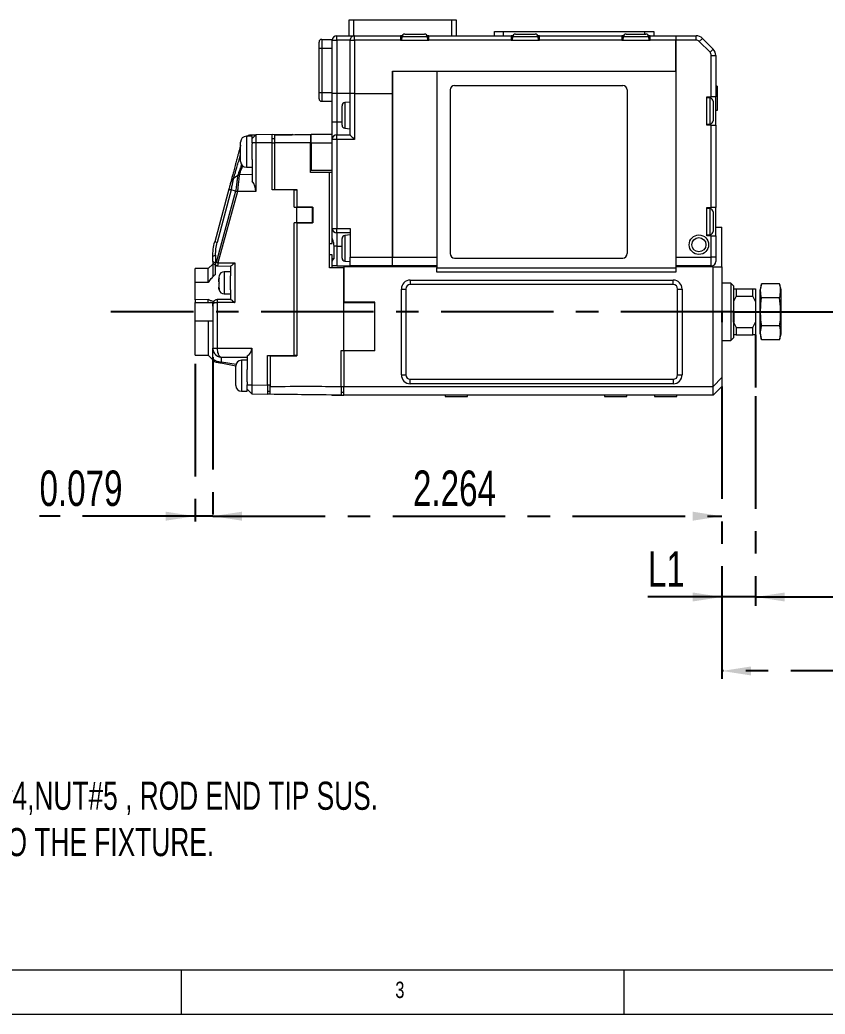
# Model space of a CAD drawing. Header units: inches. Extents: x 0.2 to 16.3, y 0.2 to 11.5.
# Drawn here: x 3.613 to 7.193, y 0.197 to 4.619 of the extents above; entities that cross this region are included whole.
import ezdxf

# ---------------------------------------------------------------- set-up
doc = ezdxf.new("R2010")
doc.units = ezdxf.units.IN
doc.header["$MEASUREMENT"] = 0
doc.linetypes.add('CENTERX2', pattern=[0.8, 0.5, -0.1, 0.1, -0.1])
doc.layers.add('CENTER_LINE', color=7, linetype='CENTERX2')
doc.layers.add('DIMENSION', color=7, linetype='Continuous')
doc.styles.add('SLDTEXTSTYLE0', font='TXT', dxfattribs={"width": 0.7})
doc.styles.add('SLDTEXTSTYLE1', font='TXT', dxfattribs={"width": 0.75})
doc.dimstyles.new('SLDDIMSTYLE0', dxfattribs={"dimtxt": 0.15748, "dimasz": 0.13, "dimexe": 0, "dimexo": 0.0625, "dimgap": 0.03937, "dimtad": 1, "dimdec": 3, "dimrnd": 1e-09, "dimzin": 12, "dimdsep": 46, "dimtxsty": 'SLDTEXTSTYLE0', "dimsah": 1, "dimcen": 0.09, "dimadec": 0, "dimazin": 3, "dimtfac": 1, "dimtdec": 3, "dimtofl": 0, "dimtmove": 0, "dimatfit": 3, "dimfxl": 1, "dimfrac": 2, "dimtolj": 1, "dimtzin": 12, "dimarcsym": 0})
doc.dimstyles.new('SLDDIMSTYLE2', dxfattribs={"dimtxt": 0.15748, "dimasz": 0.13, "dimexe": 0, "dimexo": 0.0625, "dimgap": 0.03937, "dimtad": 1, "dimdec": 3, "dimrnd": 1e-09, "dimdsep": 46, "dimtxsty": 'SLDTEXTSTYLE0', "dimsah": 1, "dimcen": 0.09, "dimadec": 0, "dimazin": 2, "dimtfac": 1, "dimtdec": 3, "dimtmove": 0, "dimatfit": 0, "dimfxl": 1, "dimfrac": 2, "dimtolj": 1, "dimtzin": 12, "dimarcsym": 0})
doc.dimstyles.new('SLDDIMSTYLE4', dxfattribs={"dimtxt": 0.15748, "dimasz": 0.13, "dimexe": 0, "dimexo": 0.0625, "dimgap": 0.03937, "dimtad": 1, "dimdec": 3, "dimrnd": 1e-09, "dimzin": 12, "dimdsep": 46, "dimtxsty": 'SLDTEXTSTYLE0', "dimsah": 1, "dimcen": 0.09, "dimadec": 0, "dimazin": 3, "dimtfac": 1, "dimtdec": 3, "dimtmove": 0, "dimatfit": 0, "dimfxl": 1, "dimfrac": 2, "dimtolj": 1, "dimtzin": 12, "dimarcsym": 0})

# ---------------------------------------------------------------- blocks, each defined once
blk = doc.blocks.new('SW_NOTE_0_1')
at = {"layer": 'CENTER_LINE', "color": 0, "char_height": 0.125, "attachment_point": 1, "style": 'SLDTEXTSTYLE0'}
for s, insert in [('NOTE#2:', (0, 0.1611)), ('1. ACCESSORY PART :  SCREW#4, HINGE, NUT#4,NUT#5 , ROD END TIP SUS.', (0, -0.0449)), ('2. ACCESSORY IS THE PARTS TO CONNECTE TO THE FIXTURE.', (0, -0.2509)), ('3. UNSPECIFIED TOLERANCES ARE +/-0.007inch', (0, -0.457))]:
    blk.add_mtext(s, dxfattribs=dict(at, insert=insert))
blk = doc.blocks.new('_D_22')
at = {"layer": 'CENTER_LINE'}
for p, q in [((6.884, 2.9447), (6.884, 2.0126)), ((8.3407, 2.9447), (8.3407, 2.0126)), ((6.884, 2.052), (8.3407, 2.052))]:
    blk.add_line(p, q, dxfattribs=at)
for points in [[(6.884, 2.052), (7.014, 2.032), (7.014, 2.072)], [(8.3407, 2.052), (8.2107, 2.072), (8.2107, 2.032)]]:
    blk.add_solid(points, dxfattribs=at)
at = {"layer": 'CENTER_LINE', "insert": (7.5098, 2.255), "char_height": 0.15748, "attachment_point": 1, "style": 'SLDTEXTSTYLE0'}
blk.add_mtext('L3', dxfattribs=at)
blk = doc.blocks.new('_D_23')
at = {"layer": 'CENTER_LINE'}
for p, q in [((6.7344, 2.9884), (6.7344, 2.0126)), ((6.884, 2.9447), (6.884, 2.0126)), ((6.7344, 2.052), (6.4052, 2.052)), ((6.884, 2.052), (6.7344, 2.052)), ((6.884, 2.052), (7.134, 2.052))]:
    blk.add_line(p, q, dxfattribs=at)
for points in [[(6.7344, 2.052), (6.6044, 2.072), (6.6044, 2.032)], [(6.884, 2.052), (7.014, 2.032), (7.014, 2.072)]]:
    blk.add_solid(points, dxfattribs=at)
at = {"layer": 'CENTER_LINE', "insert": (6.4052, 2.255), "char_height": 0.15748, "attachment_point": 1, "style": 'SLDTEXTSTYLE0'}
blk.add_mtext('L1', dxfattribs=at)
blk = doc.blocks.new('_D_24')
at = {"layer": 'CENTER_LINE'}
for p, q in [((6.7344, 2.9884), (6.7344, 1.6836)), ((8.3407, 2.9447), (8.3407, 1.6836)), ((8.3407, 1.723), (6.7344, 1.723))]:
    blk.add_line(p, q, dxfattribs=at)
for points in [[(6.7344, 1.723), (6.8644, 1.703), (6.8644, 1.743)], [(8.3407, 1.723), (8.2107, 1.743), (8.2107, 1.703)]]:
    blk.add_solid(points, dxfattribs=at)
at = {"layer": 'CENTER_LINE', "insert": (7.435, 1.926), "char_height": 0.15748, "attachment_point": 1, "style": 'SLDTEXTSTYLE0'}
blk.add_mtext('L2', dxfattribs=at)
blk = doc.blocks.new('_D_25')
at = {"layer": 'CENTER_LINE'}
for p, q in [((4.4706, 3.1188), (4.4706, 2.372)), ((4.3919, 3.0884), (4.3919, 2.372)), ((4.3919, 2.4114), (3.7005, 2.4114)), ((4.4706, 2.4114), (4.3919, 2.4114)), ((4.4706, 2.4114), (4.7206, 2.4114))]:
    blk.add_line(p, q, dxfattribs=at)
for points in [[(4.3919, 2.4114), (4.2619, 2.4314), (4.2619, 2.3914)], [(4.4706, 2.4114), (4.6006, 2.3914), (4.6006, 2.4314)]]:
    blk.add_solid(points, dxfattribs=at)
at = {"layer": 'CENTER_LINE', "insert": (3.7005, 2.6144), "char_height": 0.15748, "attachment_point": 1, "style": 'SLDTEXTSTYLE0'}
blk.add_mtext('0.079', dxfattribs=at)
blk = doc.blocks.new('_D_26')
at = {"layer": 'CENTER_LINE'}
for p, q in [((4.4706, 3.1188), (4.4706, 2.372)), ((6.7344, 2.9884), (6.7344, 2.372)), ((4.4706, 2.4114), (6.7344, 2.4114))]:
    blk.add_line(p, q, dxfattribs=at)
for points in [[(4.4706, 2.4114), (4.6006, 2.3914), (4.6006, 2.4314)], [(6.7344, 2.4114), (6.6044, 2.4314), (6.6044, 2.3914)]]:
    blk.add_solid(points, dxfattribs=at)
at = {"layer": 'CENTER_LINE', "insert": (5.361, 2.6144), "char_height": 0.15748, "attachment_point": 1, "style": 'SLDTEXTSTYLE0'}
blk.add_mtext('2.264', dxfattribs=at)

msp = doc.modelspace()

# ---------------------------------------------------------------- linework, layer by layer
at = {"color": 7, "linetype": 'Continuous', "lineweight": 18}
for p, q in [((5.0769, 4.5478), (5.0769, 4.6187)), ((5.0769, 4.6187), (5.0966, 4.6187)), ((5.0966, 4.6187), (5.0966, 4.5478)), ((5.0966, 4.6187), (5.5336, 4.6187)), ((5.5336, 4.5478), (5.5336, 4.6187)), ((5.5336, 4.6187), (5.5533, 4.6187)), ((5.5533, 4.6187), (5.5533, 4.5478)), ((5.3249, 4.5557), (5.392, 4.5557)), ((5.392, 4.5557), (5.4116, 4.5557)), ((5.7226, 4.5478), (5.7226, 4.5675)), ((5.7226, 4.5675), (5.762, 4.5675)), ((5.762, 4.5675), (5.762, 4.5478)), ((5.762, 4.5675), (6.3919, 4.5675)), ((5.8171, 4.5557), (5.8841, 4.5557)), ((5.8841, 4.5557), (5.9037, 4.5557)), ((6.3092, 4.5557), (6.3762, 4.5557)), ((6.3762, 4.5557), (6.3958, 4.5557)), ((6.3919, 4.5675), (6.4312, 4.5675)), ((6.4312, 4.5675), (6.4312, 4.5478)), ((4.9431, 4.4927), (4.9431, 4.5203)), ((4.9549, 4.5321), (4.9549, 4.4927)), ((4.9549, 4.5321), (5.0021, 4.5321)), ((5.0021, 4.5281), (5.0021, 4.5321)), ((5.0021, 4.5281), (5.0218, 4.5281)), ((5.0021, 4.2919), (5.0021, 4.5281)), ((5.0218, 4.5281), (5.0218, 4.5478)), ((5.0218, 4.5478), (5.1005, 4.5478)), ((5.0809, 4.5281), (5.0218, 4.5281)), ((5.0218, 4.5281), (5.0218, 4.2919)), ((5.0809, 4.5281), (5.1005, 4.5281)), ((5.0809, 4.2919), (5.0809, 4.5281)), ((5.1005, 4.5281), (5.1005, 4.5478)), ((5.1005, 4.5478), (5.3053, 4.5478)), ((5.1005, 4.5281), (5.1005, 4.2919)), ((5.3053, 4.5281), (5.1005, 4.5281)), ((5.3053, 4.5478), (5.3053, 4.5281)), ((5.3125, 4.5478), (5.3053, 4.5478)), ((5.3053, 4.5281), (5.4312, 4.5281)), ((5.3112, 4.5431), (5.3099, 4.5281)), ((5.4312, 4.5478), (5.424, 4.5478)), ((5.4266, 4.5281), (5.4253, 4.5431)), ((5.4312, 4.5281), (5.4312, 4.5478)), ((5.4312, 4.5478), (5.7974, 4.5478)), ((5.7974, 4.5281), (5.4312, 4.5281)), ((5.7974, 4.5478), (5.7974, 4.5281)), ((5.8046, 4.5478), (5.7974, 4.5478)), ((5.7974, 4.5281), (5.9234, 4.5281)), ((5.8033, 4.5431), (5.802, 4.5281)), ((5.9234, 4.5478), (5.9162, 4.5478)), ((5.9187, 4.5281), (5.9174, 4.5431)), ((5.9234, 4.5281), (5.9234, 4.5478)), ((5.9234, 4.5478), (6.2895, 4.5478)), ((6.2895, 4.5281), (5.9234, 4.5281)), ((6.2895, 4.5478), (6.2895, 4.5281)), ((6.2967, 4.5478), (6.2895, 4.5478)), ((6.2895, 4.5281), (6.4155, 4.5281)), ((6.2955, 4.5431), (6.2941, 4.5281)), ((6.4155, 4.5478), (6.4083, 4.5478)), ((6.4109, 4.5281), (6.4096, 4.5431)), ((6.4155, 4.5281), (6.4155, 4.5478)), ((6.4155, 4.5478), (6.5297, 4.5478)), ((6.5297, 4.5281), (6.4155, 4.5281)), ((6.5297, 4.5478), (6.5297, 4.5281)), ((6.5297, 4.5478), (6.6197, 4.5478)), ((6.5297, 4.3903), (6.5297, 4.5281)), ((6.5297, 4.5281), (6.5297, 3.5636)), ((6.6197, 4.5281), (6.5297, 4.5281)), ((6.6197, 4.5281), (6.6197, 4.5478)), ((6.6336, 4.5224), (6.6475, 4.5363)), ((6.6814, 4.4746), (6.6336, 4.5224)), ((6.6475, 4.5363), (6.6461, 4.5377)), ((6.6475, 4.5363), (6.6953, 4.4885)), ((4.9431, 4.4927), (4.9549, 4.4927)), ((4.9431, 4.2959), (4.9431, 4.4927)), ((4.9549, 4.4927), (5.0021, 4.4927)), ((4.9549, 4.4927), (4.9549, 4.2959)), ((6.6814, 4.4746), (6.6953, 4.4885)), ((6.6872, 4.2762), (6.6872, 4.4607)), ((6.6872, 4.4607), (6.7068, 4.4607)), ((6.7068, 4.4607), (6.7068, 4.2762)), ((5.2698, 4.3903), (6.5297, 4.3903)), ((5.2698, 4.2919), (5.2698, 4.3903)), ((5.2698, 4.3903), (5.4667, 4.3903)), ((5.2698, 4.3903), (5.2698, 3.5636)), ((5.4667, 4.3903), (5.4667, 3.5636)), ((5.4667, 4.3903), (6.5297, 4.3903)), ((5.4667, 4.3903), (5.4667, 3.5163)), ((6.5297, 4.3903), (6.5297, 3.5163)), ((4.9431, 4.2959), (4.9549, 4.2959)), ((4.9431, 4.2683), (4.9431, 4.2959)), ((4.9549, 4.2959), (5.0021, 4.2959)), ((4.9549, 4.2959), (4.9549, 4.2565)), ((5.0218, 4.2919), (5.0021, 4.2919)), ((5.0021, 4.1659), (5.0021, 4.2919)), ((5.0809, 4.2919), (5.0218, 4.2919)), ((5.0218, 4.2919), (5.0218, 4.1659)), ((5.1005, 4.2919), (5.0809, 4.2919)), ((5.0809, 4.1069), (5.0809, 4.2919)), ((5.1005, 4.2919), (5.2698, 4.2919)), ((5.1005, 4.2919), (5.1005, 4.0872)), ((5.2698, 3.5636), (5.2698, 4.2919)), ((5.5257, 4.3077), (5.5257, 3.5793)), ((5.5454, 4.3274), (6.2935, 4.3274)), ((6.3131, 4.3077), (6.3131, 3.5793)), ((6.7127, 4.3234), (6.7068, 4.3234)), ((6.7127, 4.3234), (6.7127, 4.2151)), ((4.9549, 4.2565), (5.0021, 4.2565)), ((5.0809, 4.2526), (5.058, 4.2506)), ((6.6675, 4.2762), (6.6872, 4.2762)), ((6.6675, 4.1502), (6.6675, 4.2762)), ((6.6824, 4.2702), (6.6675, 4.2715)), ((6.7068, 4.2762), (6.6872, 4.2762)), ((6.695, 4.2565), (6.695, 4.1966)), ((6.7068, 4.1502), (6.7068, 4.2762)), ((5.0454, 4.2161), (5.0454, 4.2368)), ((5.0454, 4.1502), (5.0454, 4.2161)), ((6.7127, 4.2151), (6.7068, 4.2151)), ((5.0021, 4.1659), (5.0218, 4.1659)), ((5.0021, 4.0872), (5.0021, 4.1659)), ((5.0218, 4.1659), (5.0218, 4.1069)), ((6.695, 4.1966), (6.695, 4.1699)), ((5.058, 4.1364), (5.0809, 4.1344)), ((6.6675, 4.1548), (6.6824, 4.1561)), ((6.6872, 4.1502), (6.6675, 4.1502)), ((6.6872, 3.784), (6.6872, 4.1502)), ((6.6872, 4.1502), (6.7068, 4.1502)), ((6.7068, 4.1502), (6.7068, 3.784)), ((4.5946, 3.9889), (4.5946, 4.0755)), ((4.6458, 4.1011), (4.6202, 4.1011)), ((4.63, 4.1048), (4.6251, 4.1011)), ((4.63, 4.1048), (4.6251, 4.1011)), ((4.6251, 4.1011), (4.6301, 4.1048)), ((4.6371, 4.1073), (4.6616, 4.1077)), ((4.6616, 4.1077), (4.6458, 4.0917)), ((4.6458, 4.0922), (4.6458, 4.101)), ((4.6458, 4.0715), (4.6458, 4.0917)), ((4.6616, 4.0715), (4.6458, 4.0715)), ((4.6458, 4.0715), (4.6458, 4.0669)), ((4.7344, 4.109), (4.6616, 4.1077)), ((4.6616, 4.1077), (4.6616, 4.0715)), ((4.6616, 4.0715), (4.6616, 3.855)), ((4.7344, 4.0715), (4.6616, 4.0715)), ((4.7344, 4.109), (4.8249, 4.1106)), ((4.7344, 4.0715), (4.7344, 4.109)), ((4.7462, 4.0895), (4.7344, 4.0895)), ((4.7344, 3.8628), (4.7344, 4.0715)), ((4.7344, 4.0715), (4.7462, 4.0715)), ((4.7462, 3.8648), (4.7462, 4.0715)), ((4.8249, 4.1106), (4.8249, 4.1081)), ((4.9057, 4.1091), (4.9076, 4.1091)), ((4.9076, 4.0715), (4.9057, 4.0715)), ((4.9057, 3.9397), (4.9057, 4.0715)), ((4.9076, 4.0714), (4.9076, 4.1108)), ((4.9076, 4.1108), (5.0021, 4.1108)), ((4.9076, 4.0714), (5.0021, 4.0714)), ((4.9076, 4.0714), (4.9076, 3.9494)), ((5.0218, 4.0872), (5.0021, 4.0872)), ((5.0021, 3.6915), (5.0021, 4.0872)), ((5.0218, 4.1069), (5.0809, 4.1069)), ((5.0218, 4.0872), (5.0218, 4.1069)), ((5.1005, 4.0872), (5.0218, 4.0872)), ((5.0218, 4.0872), (5.0218, 3.6915)), ((4.6458, 3.9975), (4.6458, 4.0669)), ((4.6458, 3.9975), (4.6458, 3.9011)), ((4.9057, 3.9928), (4.9076, 3.9928)), ((4.6202, 3.9633), (4.6458, 3.9633)), ((4.9903, 3.9397), (4.9057, 3.9397)), ((5.0021, 3.9494), (4.9076, 3.9494)), ((4.9903, 3.5164), (4.9903, 3.9397)), ((5.0021, 3.9397), (4.9903, 3.9397)), ((4.549, 3.8916), (4.5489, 3.8911)), ((4.549, 3.8916), (4.5521, 3.8986)), ((4.5496, 3.8937), (4.5491, 3.8919)), ((4.5496, 3.8937), (4.5492, 3.8917)), ((4.5498, 3.8927), (4.5501, 3.8927)), ((4.553, 3.9004), (4.5506, 3.8951)), ((4.5631, 3.9127), (4.5583, 3.9076)), ((4.5583, 3.9076), (4.5631, 3.9127)), ((4.5627, 3.9108), (4.5631, 3.9127)), ((4.5815, 3.9268), (4.5631, 3.9127)), ((4.6458, 3.9303), (4.5885, 3.9293)), ((4.5422, 3.8662), (4.4795, 3.6321)), ((4.5721, 3.8571), (4.4856, 3.54)), ((4.5531, 3.8622), (4.4906, 3.6291)), ((4.5801, 3.855), (4.4935, 3.5379)), ((4.5721, 3.8571), (4.5531, 3.8622)), ((4.6616, 3.855), (4.5801, 3.855)), ((4.8328, 3.8628), (4.7344, 3.8628)), ((4.7462, 3.8648), (4.7462, 3.8628)), ((4.7462, 3.8648), (4.8446, 3.8648)), ((4.7501, 3.8648), (4.7501, 3.8628)), ((4.8328, 3.7852), (4.8328, 3.8628)), ((4.8328, 3.8628), (4.8446, 3.8628)), ((4.8446, 3.8648), (4.8446, 3.786)), ((4.8328, 3.7852), (4.8446, 3.7852)), ((4.8446, 3.786), (4.8446, 3.7852)), ((4.8446, 3.786), (4.9155, 3.786)), ((4.8446, 3.7167), (4.8446, 3.7852)), ((4.9135, 3.7852), (4.8446, 3.7852)), ((4.9135, 3.7167), (4.9135, 3.7852)), ((4.9155, 3.786), (4.9155, 3.7159)), ((6.6675, 3.784), (6.6872, 3.784)), ((6.6675, 3.6581), (6.6675, 3.784)), ((6.6824, 3.7781), (6.6675, 3.7794)), ((6.7068, 3.784), (6.6872, 3.784)), ((6.695, 3.7644), (6.695, 3.7045)), ((6.7068, 3.6581), (6.7068, 3.784)), ((4.8446, 3.7167), (4.8328, 3.7167)), ((4.8328, 3.1266), (4.8328, 3.7167)), ((4.8446, 3.7167), (4.9135, 3.7167)), ((4.8446, 3.7167), (4.8446, 3.7159)), ((4.8446, 3.7159), (4.8446, 3.1247)), ((4.9155, 3.7159), (4.8446, 3.7159)), ((5.0021, 3.6915), (5.0218, 3.6915)), ((5.0021, 3.6721), (5.0021, 3.6915)), ((5.0021, 3.6247), (5.0021, 3.6721)), ((5.0218, 3.6915), (5.0809, 3.6915)), ((5.0218, 3.6718), (5.0218, 3.6915)), ((5.0809, 3.6718), (5.0218, 3.6718)), ((5.0218, 3.6718), (5.0218, 3.6128)), ((5.0809, 3.6915), (5.0809, 3.5636)), ((6.695, 3.7045), (6.695, 3.6777)), ((6.7068, 3.6974), (6.7344, 3.6974)), ((6.7344, 3.5203), (6.7344, 3.6974)), ((4.4906, 3.6291), (4.4795, 3.6321)), ((5.0048, 3.6407), (5.0021, 3.6407)), ((5.0454, 3.6256), (5.0454, 3.6463)), ((5.0809, 3.662), (5.058, 3.66)), ((6.6675, 3.6627), (6.6824, 3.664)), ((6.6872, 3.6581), (6.6675, 3.6581)), ((6.6872, 3.5636), (6.6872, 3.6581)), ((6.6872, 3.6581), (6.7068, 3.6581)), ((6.7068, 3.6581), (6.7068, 3.5636)), ((4.9903, 3.6247), (5.0021, 3.6247)), ((5.0218, 3.6128), (5.01, 3.6128)), ((5.01, 3.5573), (5.01, 3.6128)), ((5.0218, 3.6128), (5.0218, 3.5242)), ((5.0454, 3.5596), (5.0454, 3.6256)), ((4.4706, 3.5442), (4.4706, 3.5649)), ((4.4831, 3.5383), (4.4825, 3.5385)), ((4.4831, 3.5721), (4.4831, 3.5383)), ((4.4935, 3.5379), (4.5687, 3.5379)), ((4.5687, 3.5379), (4.5687, 3.3611)), ((5.0021, 3.5735), (4.9903, 3.5735)), ((5.0021, 3.5164), (5.0021, 3.5735)), ((5.0021, 3.5573), (5.01, 3.5573)), ((5.058, 3.5459), (5.0809, 3.5439)), ((5.0809, 3.5636), (5.2698, 3.5636)), ((5.0809, 3.5242), (5.0809, 3.5636)), ((5.2698, 3.5636), (5.4667, 3.5636)), ((5.2698, 3.5242), (5.2698, 3.5636)), ((5.5454, 3.5596), (6.2935, 3.5596)), ((6.5297, 3.5636), (6.6872, 3.5636)), ((6.7068, 3.5636), (6.6872, 3.5636)), ((6.6872, 3.5242), (6.6872, 3.5636)), ((6.7068, 3.5636), (6.7068, 3.5439)), ((4.4509, 3.5127), (4.3919, 3.5127)), ((4.3919, 3.4526), (4.3919, 3.5127)), ((4.4706, 3.5328), (4.4509, 3.5127)), ((4.4509, 3.4515), (4.4509, 3.5127)), ((4.4884, 3.5247), (4.4913, 3.5246)), ((4.4903, 3.5244), (4.55, 3.5233)), ((4.5494, 3.4986), (4.5218, 3.4986)), ((4.5494, 3.5233), (4.5494, 3.4801)), ((5.0533, 3.5164), (4.9903, 3.5164)), ((5.0218, 3.5242), (5.0021, 3.5242)), ((5.0218, 3.5242), (5.0809, 3.5242)), ((5.0533, 3.5203), (5.0533, 3.3628)), ((5.4667, 3.5203), (5.0533, 3.5203)), ((5.0533, 3.3609), (5.0533, 3.5164)), ((5.2698, 3.5242), (5.0809, 3.5242)), ((5.4667, 3.5242), (5.2698, 3.5242)), ((5.2698, 3.5222), (5.2698, 3.5242)), ((5.4667, 3.5222), (5.2698, 3.5222)), ((5.4667, 3.5163), (6.5297, 3.5163)), ((5.4667, 3.4966), (5.4667, 3.5163)), ((6.5297, 3.4966), (5.4667, 3.4966)), ((6.6872, 3.5242), (6.5297, 3.5242)), ((6.5297, 3.5242), (6.5297, 3.5242)), ((6.695, 3.5203), (6.5297, 3.5203)), ((6.5297, 3.5163), (6.5297, 3.4966)), ((6.695, 2.9888), (6.695, 3.5203)), ((6.695, 3.5203), (6.7344, 3.5203)), ((6.7344, 3.5203), (6.7344, 3.0277)), ((4.3919, 3.3743), (4.3919, 3.4526)), ((4.3919, 3.4526), (4.4509, 3.4515)), ((4.4988, 3.4805), (4.4982, 3.4749)), ((4.4982, 3.4749), (4.4982, 3.4668)), ((4.4982, 3.4668), (4.4985, 3.4681)), ((4.4982, 3.4625), (4.4982, 3.4668)), ((4.4982, 3.4562), (4.4982, 3.4625)), ((4.4982, 3.4519), (4.4982, 3.4562)), ((4.5494, 3.465), (4.5494, 3.4801)), ((4.5494, 3.4187), (4.5494, 3.465)), ((5.3486, 3.4612), (6.5179, 3.4612)), ((5.3486, 3.4612), (5.3486, 3.4415)), ((6.5179, 3.4415), (6.5179, 3.4612)), ((4.4985, 3.4482), (4.4982, 3.4468)), ((4.4982, 3.4468), (4.4982, 3.4301)), ((4.4982, 3.4301), (4.4988, 3.4245)), ((4.4982, 3.4239), (4.4982, 3.4301)), ((4.4988, 3.4183), (4.4982, 3.4239)), ((4.4988, 3.4245), (4.4988, 3.4183)), ((4.5494, 3.4187), (4.5494, 3.3756)), ((5.3092, 3.0399), (5.3092, 3.4218)), ((5.3092, 3.4218), (5.3289, 3.4218)), ((5.3289, 3.4218), (5.3289, 3.0399)), ((6.5179, 3.4415), (5.3486, 3.4415)), ((6.5375, 3.4218), (6.5572, 3.4218)), ((6.5375, 3.0399), (6.5375, 3.4218)), ((6.5572, 3.4218), (6.5572, 3.0399)), ((6.7738, 3.4478), (6.7344, 3.4478)), ((6.7856, 3.436), (6.7738, 3.4478)), ((6.7738, 3.4478), (6.7738, 3.4302)), ((6.7738, 3.4302), (6.7738, 3.1927)), ((6.7856, 3.436), (6.7856, 3.42)), ((6.7856, 3.4226), (6.7974, 3.4226)), ((6.7856, 3.42), (6.7856, 3.2045)), ((6.7974, 3.4226), (6.7974, 3.3903)), ((6.7974, 3.4226), (6.8722, 3.4226)), ((6.8722, 3.3903), (6.8722, 3.4226)), ((6.8722, 3.4226), (6.884, 3.4226)), ((6.884, 3.4226), (6.884, 3.3662)), ((6.9108, 3.4453), (6.9037, 3.4187)), ((6.9037, 3.3203), (6.9037, 3.4187)), ((6.9911, 3.4453), (6.9108, 3.4453)), ((6.9982, 3.4187), (6.9911, 3.4453)), ((6.9982, 3.3203), (6.9982, 3.4187)), ((4.4509, 3.3757), (4.3919, 3.3743)), ((4.3919, 3.3743), (4.3919, 3.3616)), ((4.3919, 3.3616), (4.4509, 3.3616)), ((4.3919, 3.2789), (4.3919, 3.3616)), ((4.4509, 3.3616), (4.4509, 3.3757)), ((4.4509, 3.3616), (4.4727, 3.3616)), ((4.4706, 3.3449), (4.4706, 3.3616)), ((4.55, 3.3756), (4.4898, 3.3746)), ((4.49, 3.3611), (4.49, 3.1581)), ((4.5687, 3.3611), (4.49, 3.3611)), ((4.5218, 3.4002), (4.5494, 3.4002)), ((5.1911, 3.3628), (5.0533, 3.3628)), ((5.0533, 3.1483), (5.0533, 3.3609)), ((5.1891, 3.3609), (5.0533, 3.3609)), ((5.1891, 3.3609), (5.1891, 3.1483)), ((5.1911, 3.3609), (5.1891, 3.3609)), ((5.1911, 3.1462), (5.1911, 3.3628)), ((6.7974, 3.3903), (6.7856, 3.3662)), ((6.7974, 3.3903), (6.8722, 3.3903)), ((6.884, 3.3662), (6.8722, 3.3903)), ((6.884, 3.3662), (6.884, 3.2743)), ((6.9911, 3.3828), (6.9108, 3.3828)), ((4.4706, 3.3517), (4.4706, 3.1581)), ((4.471, 3.3531), (4.4709, 3.35)), ((6.9037, 3.2218), (6.9037, 3.3203)), ((6.9982, 3.2218), (6.9982, 3.3203)), ((4.3919, 3.1278), (4.3919, 3.2789)), ((4.4509, 3.2789), (4.3919, 3.2789)), ((4.4509, 3.2789), (4.4509, 3.1278)), ((4.4706, 3.2789), (4.4509, 3.2789)), ((6.7856, 3.2743), (6.7974, 3.2502)), ((6.8722, 3.2502), (6.884, 3.2743)), ((6.884, 3.2743), (6.884, 3.2179)), ((6.7974, 3.2502), (6.8722, 3.2502)), ((6.7974, 3.2502), (6.7974, 3.2179)), ((6.8722, 3.2179), (6.8722, 3.2502)), ((6.9911, 3.2578), (6.9108, 3.2578)), ((6.7344, 3.1927), (6.7738, 3.1927)), ((6.7738, 3.1927), (6.7856, 3.2045)), ((6.7974, 3.2179), (6.7856, 3.2179)), ((6.7974, 3.2179), (6.8722, 3.2179)), ((6.884, 3.2179), (6.8722, 3.2179)), ((6.9037, 3.2218), (6.9108, 3.1952)), ((6.9911, 3.1952), (6.9108, 3.1952)), ((6.9911, 3.1952), (6.9982, 3.2218)), ((4.4706, 3.1581), (4.49, 3.1581)), ((4.4706, 3.1152), (4.4706, 3.1581)), ((4.49, 3.1581), (4.6438, 3.1581)), ((4.6438, 3.1581), (4.6438, 2.9949)), ((5.0415, 3.1483), (5.0533, 3.1483)), ((5.0415, 2.9888), (5.0415, 3.1483)), ((5.0533, 3.1483), (5.1891, 3.1483)), ((5.0533, 3.1462), (5.0533, 3.1483)), ((5.1911, 3.1462), (5.0533, 3.1462)), ((5.0533, 3.1462), (5.0533, 2.9888)), ((5.1911, 3.1483), (5.1891, 3.1483)), ((4.3919, 3.1278), (4.4509, 3.1278)), ((4.4509, 3.1278), (4.4739, 3.1044)), ((4.51, 3.1188), (4.6242, 3.1188)), ((4.51, 3.0968), (4.51, 3.1188)), ((4.6242, 3.1049), (4.5986, 3.1049)), ((4.6242, 3.1241), (4.6242, 3.0637)), ((4.7147, 3.1266), (4.8328, 3.1266)), ((4.7147, 2.9937), (4.7147, 3.1266)), ((4.7265, 3.1247), (4.7265, 3.1266)), ((4.7265, 3.1247), (4.8446, 3.1247)), ((4.7265, 3.1247), (4.7265, 2.9888)), ((4.8446, 3.1266), (4.8328, 3.1266)), ((4.573, 3.0786), (4.5061, 3.092)), ((4.573, 3.0266), (4.573, 3.0793)), ((4.6242, 3.0211), (4.6242, 3.0637)), ((4.573, 2.9927), (4.573, 3.0266)), ((4.6242, 3.0083), (4.6242, 3.0211)), ((4.6242, 3.0083), (4.6242, 2.9949)), ((5.3092, 3.0399), (5.3289, 3.0399)), ((5.3486, 3.0203), (6.5179, 3.0203)), ((5.3486, 3.0006), (5.3486, 3.0203)), ((6.5179, 3.0203), (6.5179, 3.0006)), ((6.5375, 3.0399), (6.5572, 3.0399)), ((6.695, 2.9884), (6.7344, 3.0277)), ((6.7344, 3.0277), (6.7344, 2.9888)), ((4.5986, 2.9671), (4.6242, 2.9671)), ((4.6242, 2.9671), (4.6242, 2.9949)), ((4.6242, 2.9949), (4.6438, 2.9949)), ((4.6242, 2.9756), (4.644, 2.9554)), ((4.6242, 2.9756), (4.644, 2.9554)), ((4.6247, 2.9751), (4.6242, 2.9756)), ((4.6438, 2.9949), (4.7147, 2.9937)), ((4.7147, 2.9937), (4.7147, 2.9543)), ((4.7265, 2.9935), (4.7147, 2.9935)), ((4.7265, 2.9659), (4.7147, 2.9659)), ((5.0415, 2.9889), (5.0533, 2.9889)), ((5.0533, 2.9888), (6.695, 2.9888)), ((5.0533, 2.9494), (5.0533, 2.9888)), ((6.5179, 3.0006), (5.3486, 3.0006)), ((6.7344, 2.9888), (6.695, 2.9494)), ((4.6438, 2.9556), (4.7147, 2.9543)), ((4.7265, 2.9541), (4.7147, 2.9543)), ((5.0021, 2.9494), (5.0533, 2.9494)), ((5.0533, 2.9613), (5.0415, 2.9613)), ((6.695, 2.9494), (5.0533, 2.9494)), ((5.5041, 2.9494), (5.5041, 2.9435)), ((5.5041, 2.9435), (5.6025, 2.9435)), ((5.6025, 2.9435), (5.6025, 2.9494)), ((6.2127, 2.9494), (6.2127, 2.9435)), ((6.2127, 2.9435), (6.3112, 2.9435)), ((6.3112, 2.9435), (6.3112, 2.9494)), ((6.4352, 2.9494), (6.4352, 2.9435)), ((6.4352, 2.9435), (6.5336, 2.9435)), ((6.5336, 2.9435), (6.5336, 2.9494)), ((6.695, 2.9494), (6.695, 2.9494)), ((0.3937, 0.3937), (16.1516, 0.3937)), ((4.3307, 0.3937), (4.3307, 0.1969)), ((6.2992, 0.1969), (6.2992, 0.3937)), ((0.1969, 0.1969), (16.3386, 0.1969))]:
    msp.add_line(p, q, dxfattribs=at)
at = {"color": 8, "linetype": 'Continuous', "lineweight": 18}
for p, q in [((6.3919, 4.5557), (6.3919, 4.5675)), ((5.3995, 4.5431), (5.3112, 4.5431)), ((5.4253, 4.5431), (5.3995, 4.5431)), ((5.8916, 4.5431), (5.8033, 4.5431)), ((5.9174, 4.5431), (5.8916, 4.5431)), ((6.3837, 4.5431), (6.2955, 4.5431)), ((6.4096, 4.5431), (6.3837, 4.5431)), ((5.058, 4.2506), (5.058, 4.2233)), ((6.6824, 4.1913), (6.6824, 4.2702)), ((5.058, 4.2233), (5.058, 4.1364)), ((5.0218, 4.1659), (5.0454, 4.1659)), ((6.6824, 4.1561), (6.6824, 4.1913)), ((4.6202, 4.101), (4.6202, 3.9633)), ((6.6824, 3.6992), (6.6824, 3.7781)), ((4.9155, 3.7495), (4.9135, 3.7495)), ((4.9135, 3.7362), (4.9155, 3.7362)), ((6.6824, 3.664), (6.6824, 3.6992)), ((5.058, 3.66), (5.058, 3.6327)), ((5.058, 3.6327), (5.058, 3.5459)), ((5.0218, 3.6128), (5.0454, 3.6128)), ((4.5218, 3.4986), (4.5218, 3.465)), ((4.5218, 3.465), (4.5218, 3.4002)), ((4.471, 3.3538), (4.4706, 3.3517)), ((4.5742, 3.0865), (4.51, 3.0968)), ((4.5986, 3.1049), (4.5986, 3.0211)), ((4.5986, 3.0211), (4.5986, 2.9671))]:
    msp.add_line(p, q, dxfattribs=at)
at = {"color": 7, "linetype": 'Continuous', "lineweight": 18, "flags": 128}
for points in [[(4.4706, 3.5649), (4.4708, 3.5659), (4.4714, 3.5669), (4.4725, 3.5679), (4.4739, 3.5688), (4.4757, 3.5697), (4.4778, 3.5706), (4.4803, 3.5714), (4.4831, 3.5721)], [(4.51, 3.0968), (4.5095, 3.0957), (4.5089, 3.0947), (4.5084, 3.0938), (4.5079, 3.0931), (4.5074, 3.0926), (4.507, 3.0922), (4.5065, 3.092), (4.5061, 3.092)]]:
    msp.add_lwpolyline(points, dxfattribs=at)
at = {"color": 7, "linetype": 'Continuous', "lineweight": 18}
for radius in [0.0433, 0.0315]:
    msp.add_circle((6.632, 3.6187), radius, dxfattribs=at)
for centre, radius, start, end in [((5.3249, 4.5419), 0.0138, 90, 175), ((5.4116, 4.5419), 0.0138, 5, 90), ((5.8171, 4.5419), 0.0138, 90, 175), ((5.9037, 4.5419), 0.0138, 5, 90), ((6.3092, 4.5419), 0.0138, 90, 175), ((6.3958, 4.5419), 0.0138, 5, 90), ((4.9549, 4.5203), 0.0118, 90, 180), ((5.0218, 4.5281), 0.0197, 90, 180), ((5.1005, 4.5281), 0.0197, 90, 180), ((6.6197, 4.5085), 0.0394, 45, 90), ((6.6197, 4.5085), 0.0197, 45, 90), ((6.6675, 4.4607), 0.0197, 0, 45), ((6.6675, 4.4607), 0.0394, 0, 45), ((5.5454, 4.3077), 0.0197, 90, 180), ((6.2935, 4.3077), 0.0197, 0, 90), ((4.9549, 4.2683), 0.0118, 180, 270), ((5.0592, 4.2368), 0.0138, 95, 180), ((6.6812, 4.2565), 0.0138, 0, 85), ((6.6812, 4.1699), 0.0138, 275, 0), ((5.0592, 4.1502), 0.0138, 180, 265), ((4.6202, 4.0755), 0.0256, 90, 180), ((5.0218, 4.0872), 0.0197, 90, 180), ((4.6202, 3.9889), 0.0256, 180, 270), ((6.6812, 3.7644), 0.0138, 0, 85), ((5.0218, 3.6915), 0.0197, 180, 270), ((6.6812, 3.6777), 0.0138, 275, 0), ((5.0592, 3.6463), 0.0138, 95, 180), ((4.9958, 5.3798), 1.9092, 254.5027, 254.7474), ((5.0592, 3.5596), 0.0138, 180, 265), ((5.5454, 3.5793), 0.0197, 180, 270), ((6.2935, 3.5793), 0.0197, 270, 0), ((6.6872, 3.5439), 0.0197, 270, 0), ((4.5218, 3.475), 0.0236, 90, 167.148), ((5.3486, 3.4218), 0.0394, 90, 180), ((6.5179, 3.4218), 0.0394, 0, 90), ((4.5218, 3.4238), 0.0236, 193.5835, 270), ((5.3486, 3.4218), 0.0197, 90, 180), ((6.5179, 3.4218), 0.0197, 0, 90), ((4.6045, 3.1581), 0.0394, 300.005, 360), ((4.4903, 3.1152), 0.0197, 180, 258.6901), ((4.5986, 3.0793), 0.0256, 90, 180), ((5.3486, 3.0399), 0.0394, 180, 270), ((5.3486, 3.0399), 0.0197, 180, 270), ((6.5179, 3.0399), 0.0394, 270, 0), ((6.5179, 3.0399), 0.0197, 270, 0), ((4.5986, 2.9927), 0.0256, 180, 270), ((6.7344, 2.9888), 0.0394, 180, 180.573)]:
    msp.add_arc(centre, radius, start, end, dxfattribs=at)
msp.add_ellipse((4.5886, 3.855), major_axis=(0, 0.0743), ratio=0.982842, start_param=4.712389, end_param=5.381677, dxfattribs=at)
at = {"color": 8, "linetype": 'Continuous', "lineweight": 18}
for points, knots in [([(4.6301, 4.1048), (4.63, 4.1047), (4.63, 4.1044), (4.6297, 4.102), (4.6296, 4.1011)], [0, 0, 0, 0, 0.606351, 1, 1, 1, 1]), ([(4.6365, 4.1011), (4.6365, 4.1017), (4.637, 4.1067), (4.637, 4.107), (4.6371, 4.1073)], [0, 0, 0, 0, 0.125082, 1, 1, 1, 1]), ([(4.5631, 3.9127), (4.5632, 3.9132), (4.5635, 3.9142), (4.566, 3.9226), (4.5698, 3.9354), (4.5748, 3.9525), (4.5808, 3.9729), (4.5875, 3.9955), (4.5923, 4.0116), (4.5946, 4.0195)], [0, 0, 0, 0, 0.143144, 0.287166, 0.430986, 0.574957, 0.718637, 0.862494, 1, 1, 1, 1]), ([(4.5991, 3.9753), (4.5979, 3.9722), (4.5962, 3.9673), (4.5939, 3.9612), (4.5922, 3.9564), (4.5904, 3.9516), (4.5881, 3.9452), (4.5855, 3.938), (4.5832, 3.9316), (4.5818, 3.9276), (4.5816, 3.9271), (4.5815, 3.9268)], [0, 0, 0, 0, 0.106881, 0.168608, 0.233735, 0.30227, 0.374177, 0.532031, 0.689085, 0.845199, 1, 1, 1, 1]), ([(4.5885, 3.9293), (4.5887, 3.9297), (4.5891, 3.9306), (4.5916, 3.9374), (4.5957, 3.9479), (4.6, 3.9589), (4.6031, 3.967), (4.6041, 3.9694)], [0, 0, 0, 0, 0.228689, 0.450272, 0.670143, 0.90183, 1, 1, 1, 1]), ([(4.5531, 3.8622), (4.5544, 3.8689), (4.557, 3.8821), (4.5598, 3.8964), (4.5615, 3.9047), (4.5625, 3.9096), (4.5626, 3.9104), (4.5627, 3.9108)], [0, 0, 0, 0, 0.293873, 0.576883, 0.732624, 0.879289, 1, 1, 1, 1]), ([(4.4825, 3.5385), (4.4822, 3.5376), (4.4816, 3.5359), (4.4812, 3.5332), (4.4815, 3.5305), (4.4825, 3.5282), (4.4837, 3.5267), (4.4846, 3.5263), (4.4848, 3.5262)], [0, 0, 0, 0, 0.164948, 0.34698, 0.542494, 0.74552, 0.948546, 1, 1, 1, 1]), ([(4.4884, 3.5248), (4.488, 3.5249), (4.487, 3.5252), (4.4855, 3.5265), (4.4841, 3.5284), (4.4832, 3.5308), (4.4827, 3.5334), (4.4827, 3.5359), (4.483, 3.5376), (4.4831, 3.5383)], [0, 0, 0, 0, 0.095347, 0.254415, 0.416082, 0.575419, 0.727902, 0.870106, 1, 1, 1, 1]), ([(4.4935, 3.5379), (4.4934, 3.5362), (4.4933, 3.5336), (4.4929, 3.5304), (4.4926, 3.5282), (4.4923, 3.5264), (4.4919, 3.5252), (4.4916, 3.5244), (4.4914, 3.5245), (4.4913, 3.5245)], [0, 0, 0, 0, 0.2389337, 0.3736336, 0.5181858, 0.6413886, 0.8012522, 0.9167135, 1, 1, 1, 1]), ([(4.4822, 3.4868), (4.4822, 3.4948), (4.4822, 3.5106), (4.4822, 3.5245), (4.4822, 3.5276), (4.4822, 3.5283)], [0, 0, 0, 0, 0.437135, 0.874269, 1, 1, 1, 1])]:
    msp.add_open_spline(points, degree=3, knots=knots, dxfattribs=at)
at = {"color": 7, "linetype": 'Continuous', "lineweight": 18}
for points in [[(4.6301, 4.1048), (4.6311, 4.1055), (4.6333, 4.1069), (4.6358, 4.1072), (4.6371, 4.1073)], [(4.4985, 3.4681), (4.4984, 3.4648), (4.4981, 3.4581), (4.4984, 3.4515), (4.4985, 3.4482)]]:
    msp.add_open_spline(points, degree=3, dxfattribs=at)
for points, knots in [([(4.7462, 4.1071), (4.776, 4.1075), (4.8291, 4.1082), (4.8823, 4.1088), (4.9057, 4.1091)], [0, 0, 0, 0, 0.560004, 1, 1, 1, 1]), ([(4.7462, 4.0715), (4.7462, 4.0755), (4.7462, 4.0835), (4.7462, 4.0942), (4.7462, 4.1023), (4.7462, 4.1065), (4.7462, 4.107), (4.7462, 4.1071)], [0, 0, 0, 0, 0.214702, 0.429404, 0.644089, 0.858766, 1, 1, 1, 1]), ([(4.9057, 4.0715), (4.8759, 4.0716), (4.8227, 4.0716), (4.7696, 4.0716), (4.7462, 4.0715)], [0, 0, 0, 0, 0.560005, 1, 1, 1, 1]), ([(4.9057, 4.1091), (4.9057, 4.1087), (4.9057, 4.1079), (4.9057, 4.1014), (4.9057, 4.0918), (4.9057, 4.0813), (4.9057, 4.0743), (4.9057, 4.0715)], [0, 0, 0, 0, 0.2147025, 0.4294057, 0.6440908, 0.8587685, 1, 1, 1, 1]), ([(5.0809, 4.1069), (5.081, 4.1067), (5.0813, 4.1064), (5.084, 4.1037), (5.0883, 4.0994), (5.0941, 4.0937), (5.0984, 4.0893), (5.1005, 4.0872)], [0, 0, 0, 0, 0.1467542, 0.3161257, 0.5102478, 0.7577933, 1, 1, 1, 1]), ([(4.5916, 4.0507), (4.5905, 4.0463), (4.5881, 4.0376), (4.5846, 4.0244), (4.5812, 4.0118), (4.578, 3.9999), (4.575, 3.9888), (4.5707, 3.9727), (4.5653, 3.9525), (4.5595, 3.9308), (4.555, 3.9141), (4.5532, 3.9072), (4.5524, 3.9044)], [0, 0, 0, 0, 0.071307, 0.143292, 0.216504, 0.280964, 0.345051, 0.409115, 0.567356, 0.724885, 0.886843, 1, 1, 1, 1]), ([(4.5946, 4.0619), (4.5945, 4.0614), (4.5941, 4.0599), (4.5933, 4.0571), (4.5925, 4.0538), (4.5919, 4.0517), (4.5916, 4.0507)], [0, 0, 0, 0, 0.165544, 0.457121, 0.732988, 1, 1, 1, 1]), ([(4.5946, 4.0483), (4.5945, 4.0484), (4.5917, 4.0495), (4.5916, 4.0501), (4.5916, 4.0507)], [0, 0, 0, 0, 0.0545203, 1, 1, 1, 1]), ([(4.5495, 3.8929), (4.5491, 3.8914), (4.5484, 3.8886), (4.5465, 3.8817), (4.5444, 3.8738), (4.5429, 3.8683), (4.5422, 3.8656)], [0, 0, 0, 0, 0.253072, 0.504788, 0.755918, 1, 1, 1, 1]), ([(4.5527, 3.899), (4.5523, 3.8989), (4.5516, 3.8986), (4.5506, 3.8963), (4.5501, 3.8952)], [0, 0, 0, 0, 0.527132, 1, 1, 1, 1]), ([(4.5626, 3.9109), (4.561, 3.9098), (4.5562, 3.9065), (4.5534, 3.9014), (4.5515, 3.898)], [0, 0, 0, 0, 0.327229, 1, 1, 1, 1]), ([(4.5626, 3.9113), (4.562, 3.9109), (4.5607, 3.9101), (4.5597, 3.9089), (4.5591, 3.9082)], [0, 0, 0, 0, 0.417585, 1, 1, 1, 1]), ([(4.5815, 3.9268), (4.5814, 3.9266), (4.5814, 3.926), (4.5809, 3.9219), (4.58, 3.9154), (4.5788, 3.9067), (4.5774, 3.896), (4.5758, 3.8839), (4.574, 3.8708), (4.5728, 3.8617), (4.5721, 3.8571)], [0, 0, 0, 0, 0.125362, 0.250249, 0.3751, 0.50004, 0.624975, 0.749787, 0.874671, 1, 1, 1, 1]), ([(4.5885, 3.9293), (4.5884, 3.9287), (4.5883, 3.9275), (4.5873, 3.9186), (4.586, 3.9071), (4.5846, 3.8942), (4.5826, 3.8767), (4.581, 3.8627), (4.5801, 3.855)], [0, 0, 0, 0, 0.180061, 0.378365, 0.505739, 0.63991, 0.801206, 1, 1, 1, 1]), ([(4.5815, 3.9268), (4.5826, 3.9275), (4.5847, 3.9289), (4.5872, 3.9291), (4.5885, 3.9293)], [0, 0, 0, 0, 0.502742, 1, 1, 1, 1]), ([(4.5428, 3.8659), (4.5432, 3.8656), (4.5442, 3.865), (4.5498, 3.8632), (4.5531, 3.8622)], [0, 0, 0, 0, 0.431522, 1, 1, 1, 1]), ([(4.5721, 3.8571), (4.5727, 3.857), (4.5738, 3.8567), (4.5758, 3.8565), (4.5777, 3.856), (4.5791, 3.8553), (4.5798, 3.8551), (4.5801, 3.855)], [0, 0, 0, 0, 0.249886, 0.499926, 0.747959, 0.907794, 1, 1, 1, 1]), ([(4.4706, 3.5649), (4.471, 3.5762), (4.4717, 3.5987), (4.4769, 3.6211), (4.4795, 3.6321)], [0, 0, 0, 0, 0.5044166, 1, 1, 1, 1]), ([(4.4831, 3.5721), (4.4834, 3.5817), (4.484, 3.6007), (4.4884, 3.6197), (4.4906, 3.6291)], [0, 0, 0, 0, 0.504153, 1, 1, 1, 1]), ([(5.0048, 3.6407), (5.0038, 3.6423), (5.0023, 3.6448), (5.0022, 3.6471), (5.0021, 3.6479)], [0, 0, 0, 0, 0.662426, 1, 1, 1, 1]), ([(5.01, 3.6128), (5.0095, 3.6175), (5.0086, 3.6269), (5.006, 3.6361), (5.0048, 3.6407)], [0, 0, 0, 0, 0.494701, 1, 1, 1, 1]), ([(4.4706, 3.5461), (4.4706, 3.546), (4.4706, 3.5458), (4.4706, 3.5418), (4.4706, 3.5365), (4.4706, 3.5316), (4.4706, 3.5283), (4.4706, 3.5248), (4.4706, 3.5209), (4.4706, 3.5168), (4.4706, 3.5138), (4.4706, 3.5117), (4.4706, 3.5089), (4.4706, 3.5046), (4.4706, 3.4959), (4.4706, 3.489), (4.4706, 3.484)], [0, 0, 0, 0, 0.119641, 0.266274, 0.412908, 0.463457, 0.514007, 0.564558, 0.615059, 0.665556, 0.716044, 0.718406, 0.736728, 0.807741, 0.858137, 1, 1, 1, 1]), ([(4.4706, 3.5443), (4.4708, 3.5426), (4.4713, 3.539), (4.4755, 3.5324), (4.4812, 3.5286), (4.485, 3.526)], [0, 0, 0, 0, 0.23397, 0.47863, 1, 1, 1, 1]), ([(4.4706, 3.5442), (4.4711, 3.5436), (4.4722, 3.5424), (4.4789, 3.5398), (4.4825, 3.5385)], [0, 0, 0, 0, 0.470945, 1, 1, 1, 1]), ([(4.4856, 3.54), (4.4856, 3.5399), (4.4855, 3.5396), (4.4852, 3.5391), (4.4846, 3.5387), (4.4839, 3.5383), (4.4834, 3.5383), (4.4831, 3.5383)], [0, 0, 0, 0, 0.107272, 0.216266, 0.463262, 0.73307, 1, 1, 1, 1]), ([(4.5687, 3.5379), (4.5687, 3.5378), (4.567, 3.5364), (4.563, 3.5329), (4.5576, 3.5283), (4.5534, 3.5251), (4.551, 3.5235), (4.5503, 3.5234), (4.55, 3.5234)], [0, 0, 0, 0, 0.005863, 0.218298, 0.526732, 0.748442, 0.890595, 1, 1, 1, 1]), ([(5.0021, 3.5445), (5.0025, 3.5463), (5.0032, 3.5497), (5.0067, 3.5544), (5.0093, 3.5567), (5.01, 3.5573)], [0, 0, 0, 0, 0.450418, 0.856973, 1, 1, 1, 1]), ([(4.4847, 3.5262), (4.4854, 3.5258), (4.4868, 3.5251), (4.4884, 3.5247), (4.4891, 3.5246)], [0, 0, 0, 0, 0.518705, 1, 1, 1, 1]), ([(4.4509, 3.4515), (4.4552, 3.4572), (4.4638, 3.4686), (4.4747, 3.4798), (4.481, 3.4857), (4.4822, 3.4868)], [0, 0, 0, 0, 0.437761, 0.888995, 1, 1, 1, 1]), ([(4.4822, 3.4868), (4.4803, 3.4852), (4.4775, 3.4828), (4.474, 3.4813), (4.472, 3.4812), (4.4708, 3.4822), (4.4707, 3.4834), (4.4706, 3.484)], [0, 0, 0, 0, 0.381547, 0.550115, 0.720266, 0.867861, 1, 1, 1, 1]), ([(6.9108, 3.3828), (6.9087, 3.3931), (6.9054, 3.4086), (6.9071, 3.4296), (6.9096, 3.44), (6.9108, 3.4453)], [0, 0, 0, 0, 0.495074, 0.747494, 1, 1, 1, 1]), ([(6.9911, 3.3828), (6.9932, 3.3931), (6.9965, 3.4086), (6.9948, 3.4296), (6.9923, 3.44), (6.9911, 3.4453)], [0, 0, 0, 0, 0.495074, 0.747494, 1, 1, 1, 1]), ([(4.4754, 3.3658), (4.4706, 3.3669), (4.4619, 3.3688), (4.4543, 3.3736), (4.4509, 3.3757)], [0, 0, 0, 0, 0.553335, 1, 1, 1, 1]), ([(4.49, 3.3611), (4.4887, 3.3611), (4.4861, 3.361), (4.4824, 3.3605), (4.479, 3.3597), (4.4751, 3.3582), (4.4714, 3.3556), (4.4709, 3.353), (4.4706, 3.3517)], [0, 0, 0, 0, 0.119498, 0.23974, 0.361536, 0.485663, 0.730817, 1, 1, 1, 1]), ([(4.4902, 3.3746), (4.4881, 3.3743), (4.4842, 3.3739), (4.479, 3.3709), (4.4747, 3.3665), (4.4721, 3.3611), (4.471, 3.3565), (4.471, 3.354), (4.471, 3.3531)], [0, 0, 0, 0, 0.201952, 0.357921, 0.552423, 0.762376, 0.91592, 1, 1, 1, 1]), ([(4.49, 3.3746), (4.49, 3.3744), (4.49, 3.374), (4.49, 3.3709), (4.49, 3.3664), (4.49, 3.3629), (4.49, 3.3611)], [0, 0, 0, 0, 0.25, 0.5, 0.75, 1, 1, 1, 1]), ([(4.55, 3.3756), (4.5505, 3.3755), (4.5515, 3.3752), (4.5546, 3.373), (4.5595, 3.3691), (4.5646, 3.3646), (4.5679, 3.3618), (4.5687, 3.3611), (4.5687, 3.3611)], [0, 0, 0, 0, 0.158433, 0.315847, 0.562995, 0.901208, 0.994139, 1, 1, 1, 1]), ([(6.9108, 3.2578), (6.9102, 3.263), (6.9072, 3.2862), (6.9049, 3.3281), (6.9088, 3.3645), (6.9108, 3.3828)], [0, 0, 0, 0, 0.126972, 0.560077, 1, 1, 1, 1]), ([(6.9911, 3.2578), (6.9917, 3.263), (6.9946, 3.2862), (6.9969, 3.3281), (6.993, 3.3645), (6.9911, 3.3828)], [0, 0, 0, 0, 0.126972, 0.560077, 1, 1, 1, 1]), ([(6.9108, 3.1952), (6.9087, 3.2055), (6.9054, 3.2211), (6.9071, 3.242), (6.9096, 3.2525), (6.9108, 3.2578)], [0, 0, 0, 0, 0.495074, 0.747494, 1, 1, 1, 1]), ([(6.9911, 3.1952), (6.9932, 3.2055), (6.9965, 3.2211), (6.9948, 3.242), (6.9923, 3.2525), (6.9911, 3.2578)], [0, 0, 0, 0, 0.495074, 0.747494, 1, 1, 1, 1]), ([(4.4706, 3.1581), (4.471, 3.154), (4.4718, 3.1454), (4.4773, 3.1355), (4.4838, 3.1283), (4.4907, 3.1235), (4.4996, 3.1196), (4.5062, 3.1191), (4.51, 3.1188)], [0, 0, 0, 0, 0.1901828, 0.3915873, 0.5188967, 0.6598588, 0.8073446, 1, 1, 1, 1]), ([(4.4709, 3.1586), (4.471, 3.1566), (4.4712, 3.1529), (4.4726, 3.1463), (4.4759, 3.1382), (4.4792, 3.1325), (4.4827, 3.1299), (4.4829, 3.1297)], [0, 0, 0, 0, 0.170843, 0.328423, 0.59867, 0.978278, 1, 1, 1, 1]), ([(4.49, 3.1581), (4.4902, 3.154), (4.4906, 3.1454), (4.4933, 3.1355), (4.4967, 3.1283), (4.5002, 3.1235), (4.5047, 3.1196), (4.5081, 3.1191), (4.51, 3.1188)], [0, 0, 0, 0, 0.190182, 0.391587, 0.518814, 0.659859, 0.807214, 1, 1, 1, 1]), ([(4.4706, 3.1152), (4.4709, 3.114), (4.4714, 3.1119), (4.4749, 3.1084), (4.4793, 3.1054), (4.4863, 3.102), (4.4965, 3.0985), (4.5056, 3.0974), (4.51, 3.0968)], [0, 0, 0, 0, 0.182297, 0.322117, 0.457609, 0.574043, 0.791757, 1, 1, 1, 1]), ([(4.4829, 3.1297), (4.4852, 3.1277), (4.4894, 3.1241), (4.4977, 3.1205), (4.5033, 3.1198), (4.5064, 3.1194)], [0, 0, 0, 0, 0.3545552, 0.6459112, 1, 1, 1, 1]), ([(4.5061, 3.092), (4.5048, 3.0923), (4.5021, 3.0928), (4.4981, 3.0936), (4.4945, 3.0943), (4.4905, 3.0951), (4.4872, 3.0958), (4.4867, 3.0959), (4.4864, 3.0959)], [0, 0, 0, 0, 0.118245, 0.235831, 0.351657, 0.479645, 0.73658, 1, 1, 1, 1]), ([(4.6242, 2.9756), (4.6242, 2.9758), (4.6242, 2.9762), (4.6242, 2.9795), (4.6242, 2.9844), (4.6242, 2.9898), (4.6242, 2.9935), (4.6242, 2.9949)], [0, 0, 0, 0, 0.212202, 0.423999, 0.641521, 0.855071, 1, 1, 1, 1]), ([(4.6438, 2.9949), (4.6438, 2.9904), (4.6437, 2.9814), (4.6437, 2.9696), (4.6437, 2.9608), (4.6437, 2.9562), (4.6438, 2.9557), (4.6438, 2.9556)], [0, 0, 0, 0, 0.2198969, 0.4345122, 0.6491847, 0.8639199, 1, 1, 1, 1]), ([(4.7265, 2.9659), (4.7265, 2.9662), (4.7265, 2.9668), (4.7265, 2.9716), (4.7265, 2.9786), (4.7265, 2.9863), (4.7265, 2.9914), (4.7265, 2.9935)], [0, 0, 0, 0, 0.214243, 0.429523, 0.642853, 0.858854, 1, 1, 1, 1]), ([(4.7265, 2.9888), (4.7853, 2.9889), (4.8903, 2.989), (4.9953, 2.9889), (5.0415, 2.9888)], [0, 0, 0, 0, 0.560004, 1, 1, 1, 1]), ([(4.7265, 2.9535), (4.7265, 2.9539), (4.7265, 2.9546), (4.7265, 2.9607), (4.7265, 2.9697), (4.7265, 2.9797), (4.7265, 2.9862), (4.7265, 2.9888)], [0, 0, 0, 0, 0.214702, 0.429404, 0.644089, 0.858766, 1, 1, 1, 1]), ([(5.0415, 2.9888), (5.0415, 2.9844), (5.0415, 2.9756), (5.0415, 2.9639), (5.0415, 2.955), (5.0415, 2.9503), (5.0415, 2.9498), (5.0415, 2.9496)], [0, 0, 0, 0, 0.214704, 0.429408, 0.644093, 0.85877, 1, 1, 1, 1]), ([(6.695, 2.9494), (6.6952, 2.9499), (6.6955, 2.9508), (6.6962, 2.9577), (6.6961, 2.9677), (6.6953, 2.9785), (6.6951, 2.9856), (6.695, 2.9884)], [0, 0, 0, 0, 0.216772, 0.433453, 0.649886, 0.864524, 1, 1, 1, 1]), ([(5.0415, 2.9496), (4.9827, 2.9503), (4.8777, 2.9516), (4.7727, 2.9529), (4.7265, 2.9535)], [0, 0, 0, 0, 0.560005, 1, 1, 1, 1])]:
    msp.add_open_spline(points, degree=3, knots=knots, dxfattribs=at)
at = {"layer": 'CENTER_LINE'}
for p, q in [((6.7856, 3.3203), (4.0174, 3.3203)), ((6.7344, 3.3203), (6.7344, 3.274)), ((6.7856, 3.3203), (8.152, 3.3203)), ((6.7856, 3.3203), (6.7856, 3.2741))]:
    msp.add_line(p, q, dxfattribs=at)
at = {"layer": 'DIMENSION'}
msp.add_line((6.884, 3.2178), (6.884, 2.9841), dxfattribs=at)

# ---------------------------------------------------------------- block references
at = {"layer": 'CENTER_LINE'}
msp.add_blockref('SW_NOTE_0_1', (0.8688, 1.2754), dxfattribs=at)

# ---------------------------------------------------------------- texts
at = {"color": 7, "linetype": 'Continuous', "lineweight": 0, "insert": (5.2822, 0.3413), "char_height": 0.0729, "attachment_point": 1, "style": 'SLDTEXTSTYLE1'}
msp.add_mtext('3', dxfattribs=at)

# ---------------------------------------------------------------- dimensions: what is measured, and where the dimension line sits
at = {"layer": 'CENTER_LINE'}
for base, p2, dimstyle, picture, middle in [((4.3919, 2.4114), (4.3919, 3.1278), 'SLDDIMSTYLE2', '_D_25', (3.9419, 2.4114)), ((6.7344, 2.4114), (6.7344, 3.0277), 'SLDDIMSTYLE0', '_D_26', (5.6025, 2.4114))]:
    dim = msp.add_linear_dim(base=base, p1=(4.4706, 3.1581), p2=p2, dimstyle=dimstyle, dxfattribs=at)
    dim.commit()
    dim.dimension.update_dxf_attribs({"geometry": picture, "text_midpoint": middle, "dimtype": 160})
for base, p1, p2, text, dimstyle, picture, middle in [((6.7344, 2.052), (6.884, 2.9841), (6.7344, 3.0277), 'L1', 'SLDDIMSTYLE4', '_D_23', (6.5077, 2.052)), ((6.7344, 1.723), (8.3407, 2.9841), (6.7344, 3.0277), 'L2', 'SLDDIMSTYLE0', '_D_24', (7.5375, 1.723)), ((8.3407, 2.052), (6.884, 2.9841), (8.3407, 2.9841), 'L3', 'SLDDIMSTYLE0', '_D_22', (7.6124, 2.052))]:
    dim = msp.add_linear_dim(base=base, p1=p1, p2=p2, text=text, dimstyle=dimstyle, dxfattribs=at)
    dim.commit()
    dim.dimension.update_dxf_attribs({"geometry": picture, "text_midpoint": middle, "dimtype": 160})

doc.saveas('drawing.dxf')
